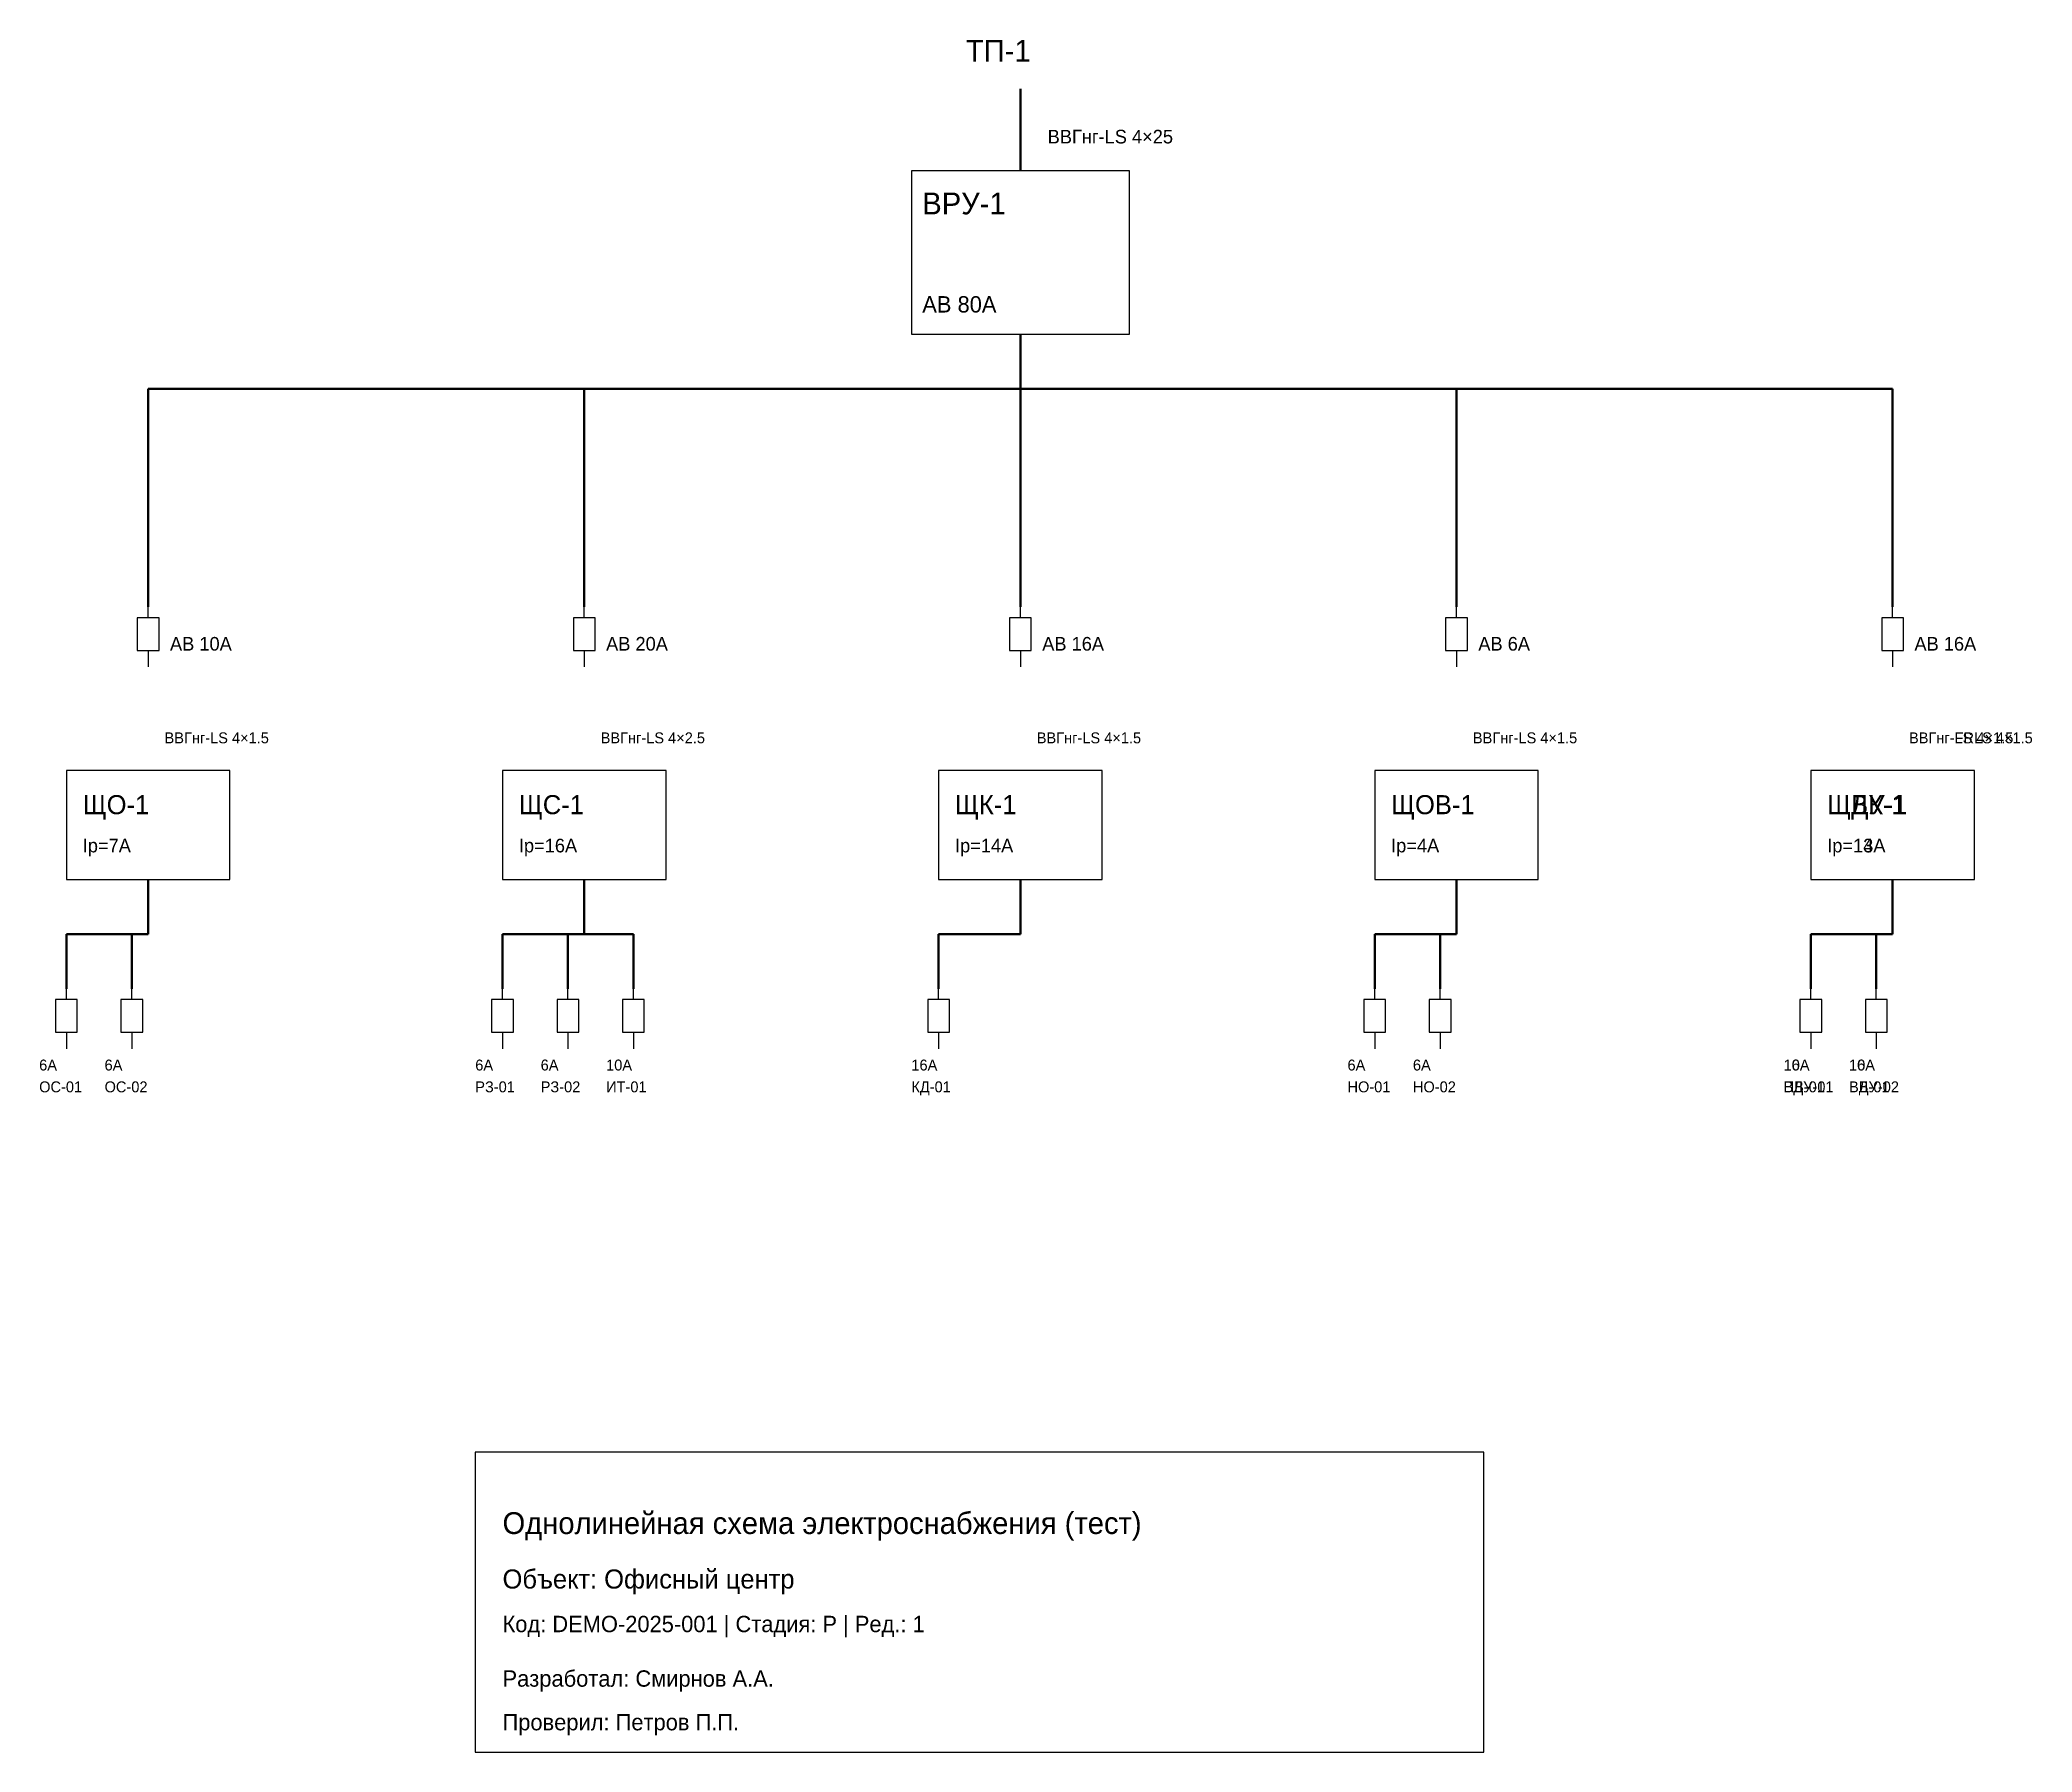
# Model space of a CAD drawing. Header units: millimetres. Extents: x -80 to 286, y -50 to 264.
import ezdxf

# ---------------------------------------------------------------- set-up
doc = ezdxf.new("R2010")
doc.units = ezdxf.units.MM
for name, color, linetype, lineweight in [('BREAKER', 2, 'Continuous', 25), ('EQUIP', 5, 'Continuous', 25), ('TEXT', 7, 'Continuous', 13), ('WIRES', 7, 'Continuous', 50)]:
    doc.layers.add(name, color=color, linetype=linetype, lineweight=lineweight)

msp = doc.modelspace()

# ---------------------------------------------------------------- linework, layer by layer
at = {"layer": 'BREAKER'}
for p, q in [((-60, 158), (-60, 161)), ((20, 158), (20, 161)), ((100, 158), (100, 161)), ((180, 158), (180, 161)), ((260, 158), (260, 161)), ((260, 158), (260, 161)), ((-60, 152), (-60, 149)), ((20, 152), (20, 149)), ((100, 152), (100, 149)), ((180, 152), (180, 149)), ((260, 152), (260, 149)), ((260, 152), (260, 149)), ((-75, 88), (-75, 91)), ((-63, 88), (-63, 91)), ((5, 88), (5, 91)), ((17, 88), (17, 91)), ((29, 88), (29, 91)), ((85, 88), (85, 91)), ((165, 88), (165, 91)), ((177, 88), (177, 91)), ((245, 88), (245, 91)), ((245, 88), (245, 91)), ((257, 88), (257, 91)), ((257, 88), (257, 91)), ((-75, 82), (-75, 79)), ((-63, 82), (-63, 79)), ((5, 82), (5, 79)), ((17, 82), (17, 79)), ((29, 82), (29, 79)), ((85, 82), (85, 79)), ((165, 82), (165, 79)), ((177, 82), (177, 79)), ((245, 82), (245, 79)), ((245, 82), (245, 79)), ((257, 82), (257, 79)), ((257, 82), (257, 79))]:
    msp.add_line(p, q, dxfattribs=at)
for points in [[(-62, 152), (-58, 152), (-58, 158), (-62, 158), (-62, 152)], [(18, 152), (22, 152), (22, 158), (18, 158), (18, 152)], [(98, 152), (102, 152), (102, 158), (98, 158), (98, 152)], [(178, 152), (182, 152), (182, 158), (178, 158), (178, 152)], [(258, 152), (262, 152), (262, 158), (258, 158), (258, 152)], [(258, 152), (262, 152), (262, 158), (258, 158), (258, 152)], [(-77, 82), (-73, 82), (-73, 88), (-77, 88), (-77, 82)], [(-65, 82), (-61, 82), (-61, 88), (-65, 88), (-65, 82)], [(3, 82), (7, 82), (7, 88), (3, 88), (3, 82)], [(15, 82), (19, 82), (19, 88), (15, 88), (15, 82)], [(27, 82), (31, 82), (31, 88), (27, 88), (27, 82)], [(83, 82), (87, 82), (87, 88), (83, 88), (83, 82)], [(163, 82), (167, 82), (167, 88), (163, 88), (163, 82)], [(175, 82), (179, 82), (179, 88), (175, 88), (175, 82)], [(243, 82), (247, 82), (247, 88), (243, 88), (243, 82)], [(243, 82), (247, 82), (247, 88), (243, 88), (243, 82)], [(255, 82), (259, 82), (259, 88), (255, 88), (255, 82)], [(255, 82), (259, 82), (259, 88), (255, 88), (255, 82)]]:
    msp.add_lwpolyline(points, close=True, dxfattribs=at)
at = {"layer": 'EQUIP'}
for points in [[(80, 210), (120, 210), (120, 240), (80, 240), (80, 210)], [(-75, 110), (-45, 110), (-45, 130), (-75, 130), (-75, 110)], [(5, 110), (35, 110), (35, 130), (5, 130), (5, 110)], [(85, 110), (115, 110), (115, 130), (85, 130), (85, 110)], [(165, 110), (195, 110), (195, 130), (165, 130), (165, 110)], [(245, 110), (275, 110), (275, 130), (245, 130), (245, 110)], [(245, 110), (275, 110), (275, 130), (245, 130), (245, 110)], [(0, -50), (185, -50), (185, 5), (0, 5), (0, -50)]]:
    msp.add_lwpolyline(points, close=True, dxfattribs=at)
at = {"layer": 'WIRES'}
for p, q in [((100, 255), (100, 240)), ((100, 210), (100, 200)), ((100, 210), (100, 200)), ((100, 210), (100, 200)), ((100, 210), (100, 200)), ((100, 210), (100, 200)), ((100, 200), (-60, 200)), ((-60, 200), (-60, 160)), ((100, 200), (20, 200)), ((20, 200), (20, 160)), ((100, 200), (100, 200)), ((100, 200), (100, 160)), ((100, 200), (180, 200)), ((100, 200), (260, 200)), ((180, 200), (180, 160)), ((260, 200), (260, 160)), ((-60, 110), (-60, 100)), ((-60, 110), (-60, 100)), ((20, 110), (20, 100)), ((20, 110), (20, 100)), ((20, 110), (20, 100)), ((100, 110), (100, 100)), ((180, 110), (180, 100)), ((180, 110), (180, 100)), ((260, 110), (260, 100)), ((260, 110), (260, 100)), ((260, 110), (260, 100)), ((260, 110), (260, 100)), ((-60, 100), (-75, 100)), ((-75, 100), (-75, 90)), ((-60, 100), (-63, 100)), ((-63, 100), (-63, 90)), ((20, 100), (5, 100)), ((5, 100), (5, 90)), ((20, 100), (17, 100)), ((17, 100), (17, 90)), ((20, 100), (29, 100)), ((29, 100), (29, 90)), ((100, 100), (85, 100)), ((85, 100), (85, 90)), ((180, 100), (165, 100)), ((165, 100), (165, 90)), ((180, 100), (177, 100)), ((177, 100), (177, 90)), ((260, 100), (245, 100)), ((245, 100), (245, 90)), ((260, 100), (245, 100)), ((245, 100), (245, 90)), ((260, 100), (257, 100)), ((257, 100), (257, 90)), ((260, 100), (257, 100)), ((257, 100), (257, 90))]:
    msp.add_line(p, q, dxfattribs=at)

# ---------------------------------------------------------------- texts
at = {"layer": 'TEXT'}
for s, height, p in [('ТП-1', 4, (90, 260)), ('ВВГнг-LS 4×25', 2.5, (105, 245)), ('ВРУ-1', 4, (82, 232)), ('АВ 80А', 3, (82, 214)), ('АВ 10А', 2.5, (-56, 152)), ('АВ 20А', 2.5, (24, 152)), ('АВ 16А', 2.5, (104, 152)), ('АВ 6А', 2.5, (184, 152)), ('АВ 16А', 2.5, (264, 152)), ('АВ 16А', 2.5, (264, 152)), ('ВВГнг-LS 4×1.5', 2, (-57, 135)), ('ВВГнг-LS 4×2.5', 2, (23, 135)), ('ВВГнг-LS 4×1.5', 2, (103, 135)), ('ВВГнг-LS 4×1.5', 2, (183, 135)), ('ВВГнг-LS 4×1.5', 2, (263, 135)), ('ВВГнг-FRLS 4×1.5', 2, (263, 135)), ('ЩО-1', 3.5, (-72, 122)), ('ЩС-1', 3.5, (8, 122)), ('ЩК-1', 3.5, (88, 122)), ('ЩОВ-1', 3.5, (168, 122)), ('ЩВК-1', 3.5, (248, 122)), ('ЩДУ-1', 3.5, (248, 122)), ('Iр=7А', 2.5, (-72, 115)), ('Iр=16А', 2.5, (8, 115)), ('Iр=14А', 2.5, (88, 115)), ('Iр=4А', 2.5, (168, 115)), ('Iр=13А', 2.5, (248, 115)), ('Iр=14А', 2.5, (248, 115)), ('6А', 2, (-80, 75)), ('6А', 2, (-68, 75)), ('6А', 2, (0, 75)), ('6А', 2, (12, 75)), ('10А', 2, (24, 75)), ('16А', 2, (80, 75)), ('6А', 2, (160, 75)), ('6А', 2, (172, 75)), ('10А', 2, (240, 75)), ('16А', 2, (240, 75)), ('10А', 2, (252, 75)), ('16А', 2, (252, 75)), ('ОС-01', 2, (-80, 71)), ('ОС-02', 2, (-68, 71)), ('РЗ-01', 2, (0, 71)), ('РЗ-02', 2, (12, 71)), ('ИТ-01', 2, (24, 71)), ('КД-01', 2, (80, 71)), ('НО-01', 2, (160, 71)), ('НО-02', 2, (172, 71)), ('ПВ-01', 2, (240, 71)), ('ВДУ-01', 2, (240, 71)), ('ВВ-01', 2, (252, 71)), ('ВДУ-02', 2, (252, 71)), ('Однолинейная схема электроснабжения (тест)', 4, (5, -10)), ('Объект: Офисный центр', 3.5, (5, -20)), ('Код: DEMO-2025-001 | Стадия: Р | Ред.: 1', 3, (5, -28)), ('Разработал: Смирнов А.А.', 3, (5, -38)), ('Проверил: Петров П.П.', 3, (5, -46))]:
    msp.add_text(s, height=height, dxfattribs=at).set_placement(p)

doc.saveas('drawing.dxf')
